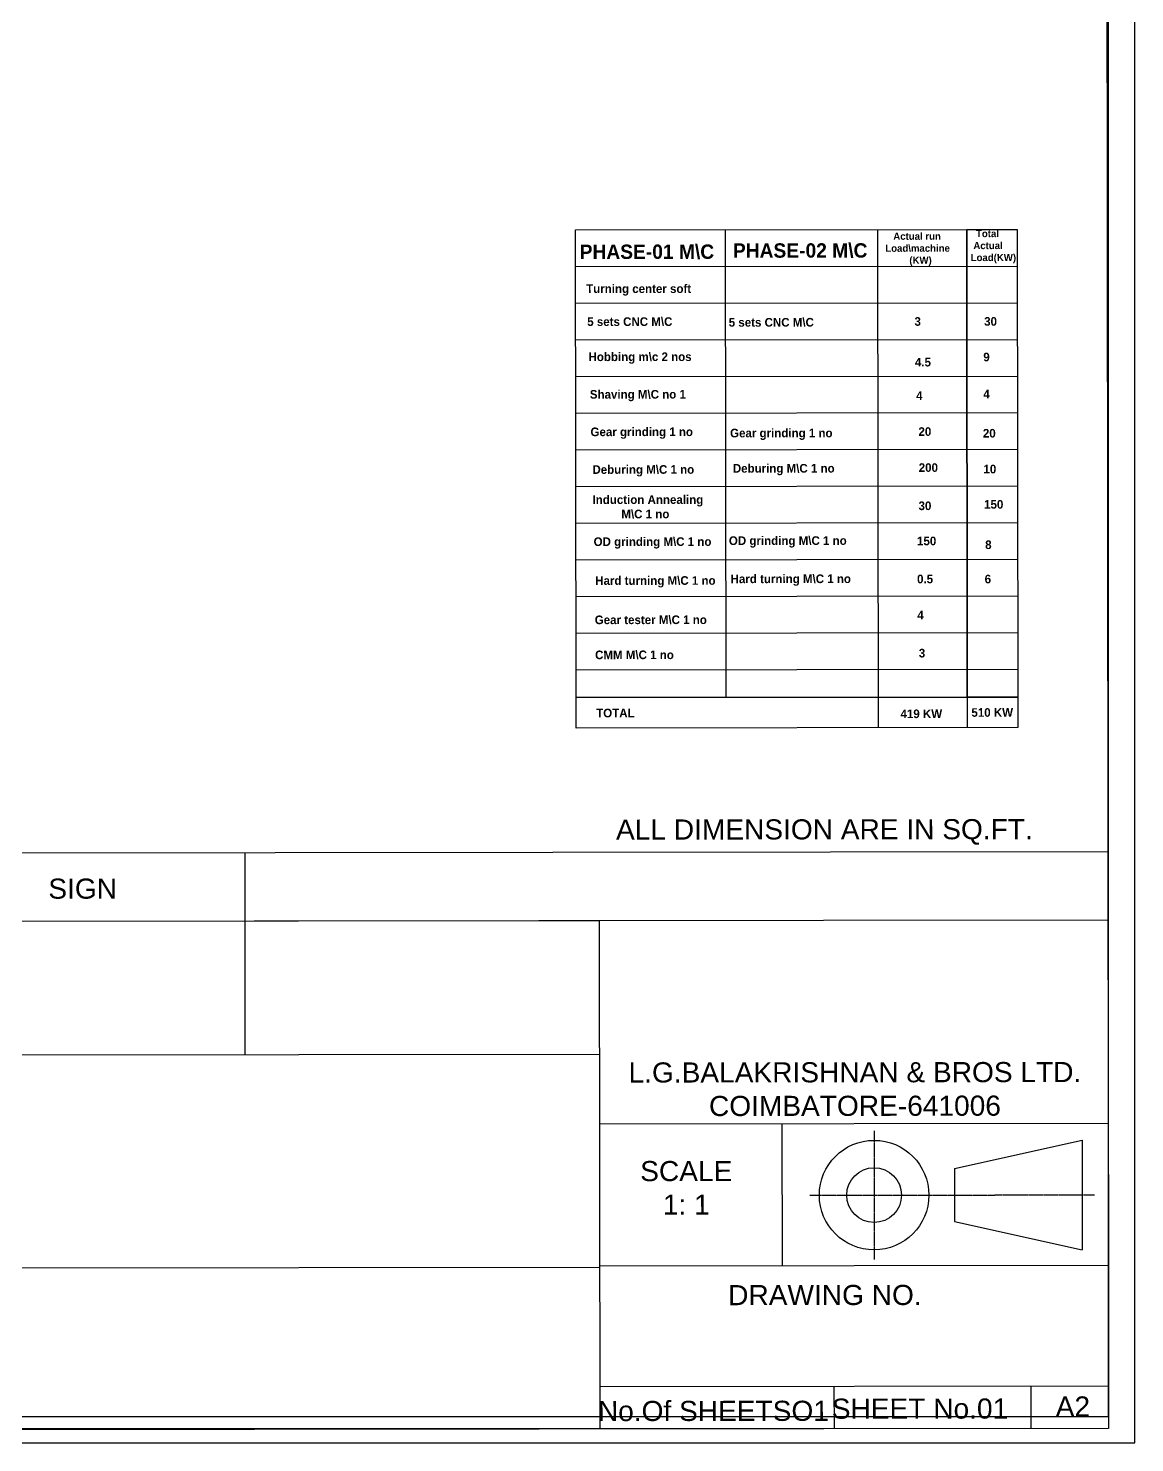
# Model space of a CAD drawing. Header units: feet. Extents: x -99009 to 3252343, y -11094690 to 9035152.
# Drawn here: x 2546185 to 2584698, y -2013009 to -1963804 of the extents above; entities that cross this region are included whole.
import ezdxf

# ---------------------------------------------------------------- set-up
doc = ezdxf.new("R2010")
doc.units = ezdxf.units.FT
doc.linetypes.add('CENTER', pattern=[2, 1.25, -0.25, 0.25, -0.25])
doc.linetypes.add('CENTER2', pattern=[1.125, 0.75, -0.125, 0.125, -0.125])
for name, color, linetype in [('1', 1, 'Continuous'), ('CENTRE', 2, 'CENTER2'), ('TEMPLATE', 3, 'Continuous')]:
    doc.layers.add(name, color=color, linetype=linetype)
doc.styles.get("Standard").update_dxf_attribs({"font": 'GOTHICB.TTF'})

msp = doc.modelspace()

# ---------------------------------------------------------------- linework, layer by layer
for p, q in [((2570443.59513, -1970811.5426), (2570462.06778, -1987081.73729)), ((2575742.17122, -1970805.52677), (2575761.8487, -1988136.90844)), ((2565233.49074, -1972092.78221), (2580611.46095, -1972075.32257)), ((2565234.93833, -1973367.78139), (2580612.92153, -1973350.32173)), ((2565236.38592, -1974642.78056), (2580614.38211, -1974625.32089)), ((2565237.83351, -1975917.77974), (2580615.84269, -1975900.32006)), ((2565239.2811, -1977192.77892), (2580617.30327, -1977175.31922)), ((2565240.7287, -1978467.7781), (2580618.76385, -1978450.31838)), ((2565242.17629, -1979742.77728), (2580620.22443, -1979725.31755)), ((2565243.62388, -1981017.77645), (2580621.68502, -1981000.31671)), ((2565245.07147, -1982292.77563), (2580623.1456, -1982275.31587)), ((2565246.51906, -1983567.77481), (2580624.60618, -1983550.31504)), ((2565247.96666, -1984842.77399), (2580626.06676, -1984825.3142)), ((2565249.41425, -1986117.77317), (2580627.52734, -1986100.31336)), ((2578869.10041, -1987069.23962), (2578870.3086, -1988133.3792))]:
    msp.add_line(p, q)
for points in [[(2398724.85619, -1877329.52607), (2583635.05305, -1877296.08291), (2583788.57818, -2012516.78183), (2398878.38132, -2012550.225)], [(2565232.04278, -1970817.45963), (2578850.4654, -1970801.99772), (2578868.93804, -1987072.1924), (2565250.51542, -1987087.65431)], [(2578850.4654, -1970801.99772), (2580610, -1970800), (2580628.63501, -1987067.2419), (2578869.10041, -1987069.23962)], [(2565250.51542, -1987087.65431), (2580628.74192, -1987070.19438), (2580629.94676, -1988131.38136), (2565251.72026, -1988148.84129)]]:
    msp.add_lwpolyline(points, close=True)
at = {"layer": '1'}
for points in [[(2584697.64013, -2013008.80189), (2584697.64013, -1876419.99009), (2397815.3202, -1876419.99009), (2397815.3202, -2013008.80189)], [(2583788.10415, -2012099.2659), (2583788.10415, -1877329.52607), (2398724.85619, -1877329.52607), (2398724.85619, -2012099.2659)]]:
    msp.add_lwpolyline(points, close=True, dxfattribs=at)
at = {"layer": 'CENTRE', "linetype": 'CENTER', "ltscale": 9}
for p, q in [((2575623.63135, -2002157.03942), (2575628.53924, -2006635.0582)), ((2573387.07591, -2004398.50276), (2583293.09342, -2004387.6458))]:
    msp.add_line(p, q, dxfattribs=at)
at = {"layer": 'TEMPLATE'}
for p, q in [((2534212.74045, -1992501.69343), (2583767.37267, -1992447.38177)), ((2553718.88421, -1992480.31478), (2553726.58715, -1999508.57043)), ((2534215.33941, -1994873.00967), (2566071.88869, -1994838.09503)), ((2566091.28583, -2012536.17797), (2566071.88881, -1994838.09503)), ((2534220.44351, -1999529.94911), (2566076.99279, -1999495.03447)), ((2566079.64762, -2001917.32821), (2583776.93998, -2001897.93205)), ((2572434.79766, -2006846.27107), (2572429.38793, -2001910.36892)), ((2578422.73101, -2003469.83403), (2582869.5474, -2002486.01656)), ((2582869.5474, -2002486.01656), (2582873.72589, -2006298.51867)), ((2578422.73101, -2003469.83403), (2578424.75454, -2005316.13115)), ((2578424.75454, -2005316.13115), (2582873.72589, -2006298.51867)), ((2566085.11868, -2006909.20967), (2534228.5694, -2006944.12432)), ((2566085.05734, -2006853.23036), (2583783.14028, -2006833.83334)), ((2566089.65616, -2011049.24498), (2583786.94852, -2011029.84882)), ((2574228.99675, -2011040.3243), (2574230.62642, -2012527.25728)), ((2581078.17735, -2011032.81762), (2581079.80703, -2012519.75061))]:
    msp.add_line(p, q, dxfattribs=at)
msp.add_lwpolyline([(2583788.57818, -2012516.78183), (2534234.73641, -2012571.09225), (2534215.33952, -1994873.00967), (2583769.18129, -1994818.69925)], close=True, dxfattribs=at)
for radius in [1906.2522, 953.1261]:
    msp.add_circle((2575626.0853, -2004396.04881), radius, dxfattribs=at)

# ---------------------------------------------------------------- texts
at = {"transparency": 33554684, "attachment_point": 7, "rotation": 0.057846498}
for s, insert, char_height, width in [('{    Actual run \\P Load\\\\machine\\P          (KW)}', (2575923.88899, -1972072.24043), 250, 4624.1165638), ('{   Total \\P  Actual\\P Load(KW)}', (2578896.30022, -1971979.31535), 250, 4624.1165638), ('{PHASE-01 M\\\\C}', (2565377.29747, -1971843.83812), 500, 12160.6221895), ('{PHASE-02 M\\\\C}', (2570712.16812, -1971800.47294), 500, 12160.6221895), ('{Turning center soft}', (2565603.45812, -1973106.79139), 300, 12160.6221895), ('{5 sets CNC M\\\\C}', (2565641.13538, -1974169.14606), 300, 12160.6221895), ('{5 sets CNC M\\\\C}', (2570566.024, -1974191.74109), 300, 12160.6221895), ('{3}', (2577032.19558, -1974158.46074), 300, 12160.6221895), ('{30}', (2579456.47813, -1974155.70829), 300, 12160.6221895), ('{Hobbing m\\\\c 2 nos}', (2565686.50981, -1975474.87977), 300, 12160.6221895), ('{4.5}', (2577047.44014, -1975572.83215), 300, 12160.6221895), ('{9}', (2579427.34491, -1975395.35226), 300, 12160.6221895), ('{Shaving M\\\\C no 1}', (2565731.88423, -1976780.61349), 300, 12160.6221895), ('{4}', (2577089.67252, -1976732.07674), 300, 12160.6221895), ('{4}', (2579428.80005, -1976676.99527), 300, 12160.6221895), ('{Gear grinding 1 no}', (2565755.31272, -1978086.37212), 300, 12160.6221895), ('{Gear grinding 1 no}', (2570613.24259, -1978127.12966), 300, 12160.6221895), ('{20}', (2577169.79339, -1977987.49958), 300, 12160.6221895), ('{20}', (2579412.7981, -1978046.44199), 300, 12160.6221895), ('{Deburing M\\\\C 1 no}', (2565821.46418, -1979396.65798), 300, 12160.6221895), ('{Deburing M\\\\C 1 no}', (2570708.818, -1979355.17251), 300, 12160.6221895), ('{200}', (2577179.74027, -1979240.54713), 300, 12160.6221895), ('{10}', (2579431.77012, -1979292.95156), 300, 12160.6221895), ('{Induction Annealing\\P         M\\\\C 1 no}', (2565825.40933, -1980861.18491), 300, 12160.6221895), ('{30}', (2577172.72585, -1980570.33183), 300, 12160.6221895), ('{150}', (2579454.93344, -1980519.79278), 300, 12160.6221895), ('{OD grinding M\\\\C 1 no}', (2570572.03694, -1981871.32796), 300, 12160.6221895), ('{OD grinding M\\\\C 1 no}', (2565863.62977, -1981906.31835), 300, 12160.6221895), ('{150}', (2577120.65085, -1981793.58096), 300, 12160.6221895), ('{8}', (2579491.64161, -1981924.2932), 300, 12160.6221895), ('{Hard turning M\\\\C 1 no}', (2565918.71473, -1983259.88325), 300, 12160.6221895), ('{Hard turning M\\\\C 1 no}', (2570630.71645, -1983199.74326), 300, 12160.6221895), ('{0.5}', (2577122.15289, -1983116.53662), 300, 12160.6221895), ('{6}', (2579475.44033, -1983118.17238), 300, 12160.6221895), ('{Gear tester M\\\\C 1 no}', (2565902.61311, -1984541.5462), 300, 12160.6221895), ('{4}', (2577130.05047, -1984366.51778), 300, 12160.6221895), ('{3}', (2577182.70545, -1985696.23473), 300, 12160.6221895), ('{CMM M\\\\C 1 no}', (2565914.05303, -1985760.45328), 300, 12160.6221895), ('{TOTAL}', (2565952.08216, -1987779.35383), 300, 12160.6221895), ('{419 KW}', (2576545.2124, -1987807.28009), 300, 12160.6221895), ('{510 KW}', (2579012.91474, -1987760.03045), 300, 12160.6221895)]:
    msp.add_mtext(s, dxfattribs=dict(at, insert=insert, char_height=char_height, width=width))
at = {"color": 235, "char_height": 700, "width": 39549.8109513, "attachment_point": 5, "rotation": 0.065051714}
for s, insert in [('{\\fArial|b0|i0|c0|p34;{\\C7;ALL DIMENSION ARE IN SQ.FT.}}', (2573896.15921, -1991767.40627)), ('{\\fArial|b0|i0|c0|p34;{\\C7;SIGN}}', (2548078.10068, -1993738.35824)), ('{\\fArial|b0|i0|c0|p34;{\\C7;L.G.BALAKRISHNAN & BROS LTD.\\PCOIMBATORE-641006}}', (2574958.83946, -2000710.32381)), ('{\\fArial|b0|i0|c0|p34;{\\C7;SCALE\\P1: 1}}', (2569088.3786, -2004141.82439)), ('{\\fArial|b0|i0|c0|p34;{\\C7;DRAWING NO.}}', (2573914.44815, -2007875.79791)), ('{\\fArial|b0|i0|c0|p34;{\\C7;SHEET No.01}}', (2577223.22312, -2011827.23178)), ('{\\fArial|b0|i0|c0|p34;{\\C7;A2}}', (2582544.66371, -2011749.27744)), ('{\\fArial|b0|i0|c0|p34;{\\C7;No.Of SHEETSO1}}', (2570032.0585, -2011907.30895))]:
    msp.add_mtext(s, dxfattribs=dict(at, insert=insert))

doc.saveas('drawing.dxf')
